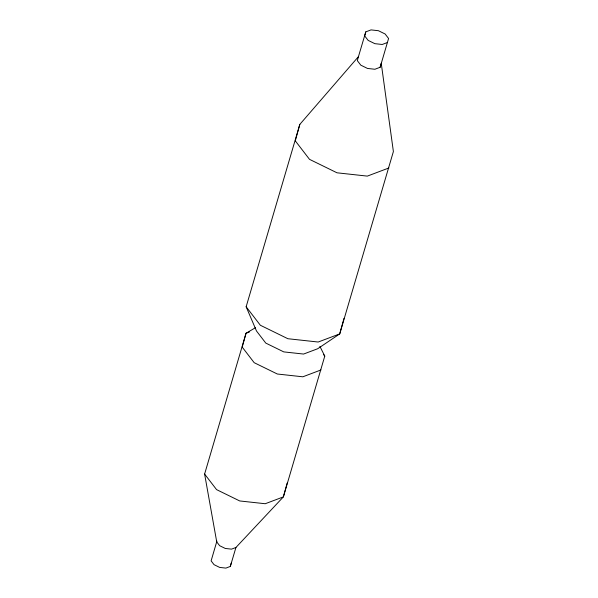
<?xml version="1.0" encoding="UTF-8"?>
<svg xmlns="http://www.w3.org/2000/svg" width="598" height="598" viewBox="0 0 598 598"><rect width="100%" height="100%" fill="white"/><g stroke="black" fill="none" stroke-linecap="round" stroke-linejoin="round"><path stroke-width="0.9" d="M380.134 67.275L381.24 63.268L393.387 151.541L339.716 333.908L317.68 348.746L303.597 354.053L283.773 351.893L265.781 343.088L256.49 330.993L246.144 306.767L299.815 124.399L358.441 56.653L365.782 31.881L371.029 29.9L378.414 30.707L385.119 33.989L388.58 38.489L380.134 67.275L374.894 69.256L367.508 68.449L360.803 65.167L357.342 60.66L358.441 56.653M299.815 124.399L295.292 140.844L309.502 159.337L337.018 172.807L367.329 176.111L388.864 167.986M319.9 346.362L324.774 356.116L283.362 496.901L235.933 547.476L231.516 549.143L225.297 548.463L219.653 545.705L216.738 541.908L204.613 474.057L246.017 333.273L255.488 327.682M365.782 31.881L364.683 35.887L368.144 40.387L374.849 43.669L382.227 44.476L387.474 42.495M216.895 541.115L211.116 560.864L214.039 564.662L219.683 567.42L225.902 568.1L230.32 566.433L231.247 563.062M287.167 483.057L283.362 496.901L265.235 503.733L239.723 500.952L216.566 489.62L204.613 474.057M344.007 318.323L339.716 333.908L318.181 342.026L287.87 338.722L260.354 325.252L246.144 306.767M230.32 566.433L235.933 547.476M249.471 331.972L246.017 333.273L242.212 347.117L254.172 362.68L277.33 374.012L302.842 376.8L320.962 369.96M323.682 354.704L324.774 356.116"/></g></svg>
